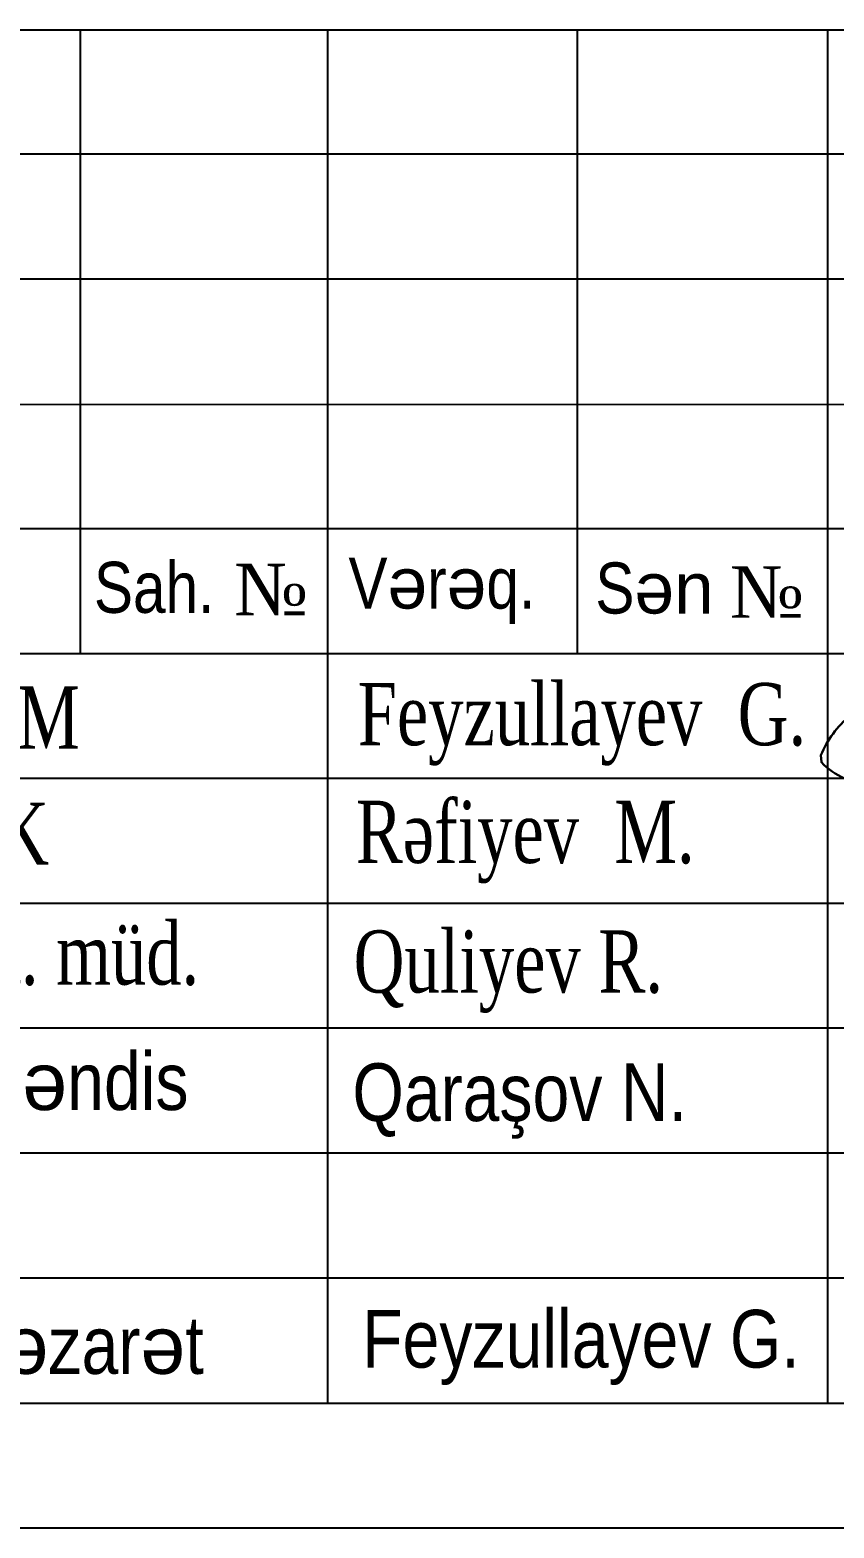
# Model space of a CAD drawing. Header units: millimetres. Extents: x 1177285 to 1225570, y -905119 to -683091.
# Drawn here: x 1206466 to 1209845, y -776784 to -770486 of the extents above; entities that cross this region are included whole.
import ezdxf

# ---------------------------------------------------------------- set-up
doc = ezdxf.new("R2010")
doc.units = ezdxf.units.MM
doc.layers.add('TEXT_Ном._пера__1', color=7, linetype='Continuous', lineweight=13)
doc.styles.add('400', font='times.ttf', dxfattribs={"width": 0.75, "height": 300})
doc.styles.add('RomanS', font='times.ttf', dxfattribs={"height": 300})
doc.styles.add('style6', font='ARIALN.TTF', dxfattribs={"height": 300})

# ---------------------------------------------------------------- blocks, each defined once
blk = doc.blocks.new('ntnntyht')
at = {"lineweight": 25, "ltscale": 15}
for p, q in [((1983715.1, -44360.7), (2003044.9, -44360.7)), ((1984768, -46968.9), (1984768, -44360.8)), ((1985802.3, -50107.4), (1985802.3, -44360.7)), ((1986846.4, -46969.6), (1986846.4, -44361.1)), ((1987892, -44360.7), (1987892, -50104.7)), ((1983723.2, -44879.2), (1990506.7, -44879.2)), ((1983723.2, -45401.6), (1990506.7, -45401.6)), ((1990494, -45931.4), (1983713.7, -45926.7)), ((1983723.2, -46446.5), (1990506.7, -46446.5)), ((1983723.2, -46968.9), (1990506.7, -46968.9)), ((1983723.2, -47491.3), (1990506.7, -47491.3)), ((1983723.2, -48013.7), (1990506.7, -48013.7)), ((1983723.2, -48536.2), (1990506.7, -48536.2)), ((1983723.2, -49058.6), (1990506.7, -49058.6)), ((1983723.2, -49581), (1990506.7, -49581)), ((1963653.9, -50106.1), (2003044.9, -50106.1))]:
    blk.add_line(p, q, dxfattribs=at)
at = {"lineweight": 5, "ltscale": 15}
for p, q in [((1983715.1, -44360.7), (1985804.8, -44360.7)), ((1985804.8, -44360.7), (1987894.5, -44360.7)), ((1983723.2, -46968.9), (1984768, -46968.9))]:
    blk.add_line(p, q, dxfattribs=at)
at = {"lineweight": 25}
blk.add_line((2003567.4, -50628.5), (1961564.2, -50628.5), dxfattribs=at)
at = {"color": 7, "lineweight": 30}
blk.add_lwpolyline([(1988003.9, -47321.8, -0.300634), (1988033.3, -47275.7, 0.28025), (1988031.9, -47237.7, 0.268779), (1987986.6, -47229.5, 0.122192), (1987864.3, -47395.4), (1987866.9, -47424.3, 0.09999), (1987963.1, -47492.4, 0.200398), (1988033.4, -47486.8, 0.312914), (1988035.5, -47388.7, -0.293794), (1988003.9, -47321.8)], format="xyb", dxfattribs=at)
at = {"lineweight": 5, "style": 'RomanS'}
blk.add_text('№', height=215.2, dxfattribs=at).set_placement((1987483.8, -46820.1))
at = {"lineweight": 25, "attachment_point": 1}
for s, insert, char_height, width, style in [('V{\\fArial|b0|i0|c0|p34;ə\\fArial Narrow|b0|i0|c238|p34;r\\fArial|b0|i0|c0|p34;ə\\fArial Narrow|b0|i0|c238|p34;q}.', (1985889.1, -46568.1), 213.6145, 6455.657, 'style6'), ('{\\fArial Narrow|b0|i0|c238|p34; Sah.}', (1984756.8, -46585.9), 213.615, 6455.657, 'style6'), ('№ ', (1985410.2, -46594.2), 215.16, 5863.99, 'RomanS'), ('S{\\fArial|b0|i0|c0|p34;ə\\fArial|b0|i0|c238|p34;n }', (1986921.5, -46588.7), 213.615, 6455.657, 'style6'), ('{\\fArial Narrow|b0|i0|c238|p34;Müh\\fArial|b0|i0|c238|p34;ə\\fArial Narrow|b0|i0|c238|p34;ndis}', (1983987.1, -48638.1), 241.477, 7006.845, 'style6'), ('N. n{\\fArial|b0|i0|c238|p34;ə\\fArial Narrow|b0|i0|c238|p34;zar\\fArial|b0|i0|c238|p34;ə\\fArial Narrow|b0|i0|c238|p34;t}', (1983939.9, -49742.1), 241.4773, 7006.845, 'style6')]:
    blk.add_mtext(s, dxfattribs=dict(at, insert=insert, char_height=char_height, width=width, style=style))
at = {"lineweight": 25, "ltscale": 15, "attachment_point": 1, "style": '400'}
for s, insert, char_height, width in [('{\\fTimes New Roman|b0|i0|c238|p18;L}.{\\fTimes New Roman|b0|i0|c238|p18;B}.М', (1983979.4, -47107.5), 260.276, 7854.273), ('{\\fTimes New Roman|b0|i0|c238|p18;Feyzullayev  G.}', (1985927.8, -47092.9), 260.274, 7854.201), ('{\\fTimes New Roman|b0|i0|c238|p18;İ.B.K}', (1983981.7, -47593), 260.276, 7854.273), ('{\\fTimes New Roman|b0|i0|c238|p18;Rəfiyev  M.}', (1985919.9, -47585.6), 260.274, 7854.201), ('{\\fTimes New Roman|b0|i0|c238|p18;Sekt. müd.}', (1983995.1, -48094.6), 260.276, 7854.273), ('{\\fTimes New Roman|b0|i0|c238|p18;Quliyev R.}', (1985910.4, -48127.7), 260.276, 7854.273)]:
    blk.add_mtext(s, dxfattribs=dict(at, insert=insert, char_height=char_height, width=width))
at = {"layer": 'TEXT_Ном._пера__1', "linetype": 'Continuous', "lineweight": 25, "insert": (1986604.8, -48842.2), "char_height": 241.477, "attachment_point": 5, "style": 'style6'}
blk.add_mtext('{\\fArial Narrow|b0|i0|c238|p34;Qaraşov N.}', dxfattribs=at)
at = {"layer": 'TEXT_Ном._пера__1', "linetype": 'Continuous', "insert": (1986861.1, -49873), "char_height": 241.477, "attachment_point": 5, "style": 'style6'}
blk.add_mtext('Feyzullayev G.', dxfattribs=at)

msp = doc.modelspace()

# ---------------------------------------------------------------- block references
at = {"color": 3, "xscale": 1.004925508461463, "yscale": 1.004925508461463, "zscale": 1.004925508461463}
msp.add_blockref('ntnntyht', (-787866.274, -725906.376), dxfattribs=at)

doc.saveas('drawing.dxf')
